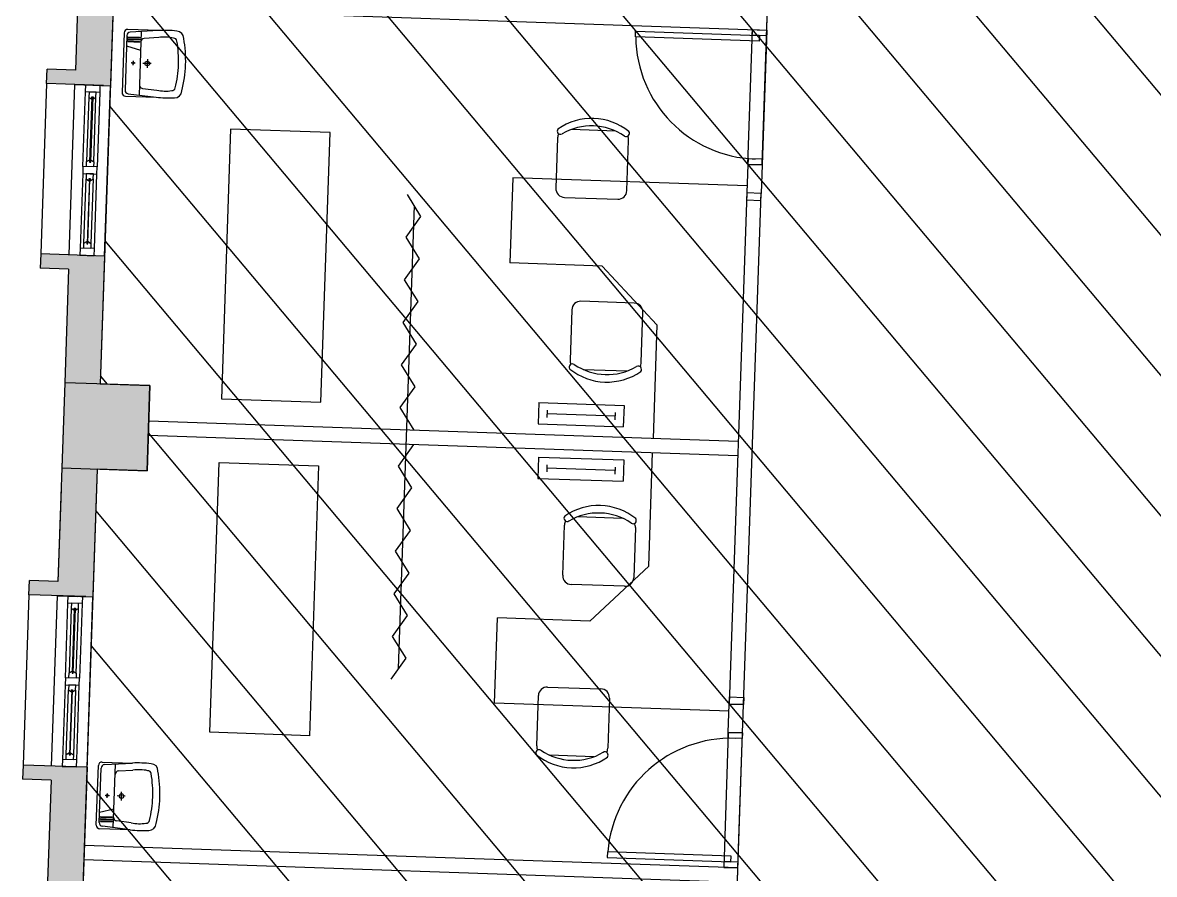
# Model space of a CAD drawing. Extents: x -28 to 149, y -33 to 76.
# Drawn here: x 68.94 to 76.9, y 8.52 to 14.51 of the extents above; entities that cross this region are included whole.
import ezdxf

# ---------------------------------------------------------------- set-up
doc = ezdxf.new("R2010")
doc.units = 0
doc.layers.add('arq-hatch', color=252, linetype='Continuous')
doc.layers.add('arq-proyección edificios anexos', color=250, linetype='Continuous')

# ---------------------------------------------------------------- blocks, each defined once
blk = doc.blocks.new('Torre Sur')
for points in [[(-5.486961285005691, 16.49805309292128), (-5.936696132991983, 16.51349869120759), (-5.94012848816692, 16.4135576138774), (-5.740246333506548, 16.40669290352776), (-5.774569885253641, 15.4072821302243), (-5.974452039914468, 15.41414684057395), (-5.97788439508895, 15.31420576324331), (-5.578120085767296, 15.30047634254424), (-5.528149547102203, 15.29876016495723)], [(-5.250435235115219, 13.18798429790752), (-5.8500816990977, 13.20857842895578), (-5.870675830145956, 12.60893196497364), (-5.27102936616393, 12.58833783392527)]]:
    blk.add_hatch(color=256).paths.add_polyline_path(points)
h = blk.add_hatch(color=256)
h.paths.add_polyline_path([(-5.569337809198714, 14.09946723699272), (-6.019072657185916, 14.11491283527903), (-6.022505012360398, 14.01497175794839), (-5.822622857699571, 14.00810704759897), (-5.850081699097245, 13.20857842895612), (-5.60022900577178, 13.19999754101923)])
h.paths.add_polyline_path([(-5.89813467154363, 11.80940334633124), (-6.098016826204912, 11.81626805668066), (-6.101449181379394, 11.71632697935001), (-5.70168487205774, 11.70259755865095), (-5.651714333392192, 11.70088138106394), (-5.620823136820036, 12.60035107703698), (-5.870675830145956, 12.60893196497364)])
h = blk.add_hatch(color=256)
h.paths.add_polyline_path([(-5.692902595489613, 10.50158845309898), (-6.142637443475905, 10.51703405138551), (-6.146069798650842, 10.41709297405532), (-5.946187643990015, 10.4102282637059), (-6.056023009581622, 7.212113789134037), (-5.806170316255702, 7.20353290119715)])
h.paths.add_polyline_path([(-4.377618826013531, 6.554117287181271), (-4.384483536363405, 6.354235132520444), (-4.284542459032764, 6.350802777345734), (-4.269096860746686, 6.800537625332481), (-5.468389788710738, 6.841725887428993), (-5.476970676647852, 6.5918731941033)])
h = blk.add_hatch(color=256)
h.paths.add_polyline_path([(-5.692902595489613, 10.50158845309909), (-6.14263744347636, 10.51703405138551), (-6.146069798651297, 10.41709297405544), (-5.946187643990015, 10.4102282637059), (-6.056023009582077, 7.212113789133809), (-5.806170316256157, 7.203532901197036)])
h.paths.add_polyline_path([(-4.377618826013759, 6.554117287181271), (-4.384483536364087, 6.35423513252033), (-4.284542459032991, 6.350802777345734), (-4.269096860746913, 6.800537625332481), (-5.468389788710965, 6.841725887428993), (-5.476970676648307, 6.5918731941033)])
for p, q in [((-0.944589410604749, 14.74110751759781), (-0.8759423071096535, 16.73992906420517)), ((-5.486961285005236, 16.49805309292128), (-5.528149547102203, 15.298760164957)), ((-5.740246333506093, 16.40669290352798), (-5.774569885253186, 15.4072821302243)), ((-5.509271593641188, 15.84843609027416), (-0.9119820364444422, 15.6905477522364)), ((-0.9119820364444422, 15.6905477522364), (-0.9085496812695055, 15.79048882956658)), ((-5.19140314618744, 15.68755256436316), (-5.40627646244775, 15.69493212798886)), ((-5.19140314618744, 15.68755256436316), (-5.389165832462822, 15.67640087550001)), ((-1.044530487934935, 14.74453987277241), (-1.011923113775083, 15.69398010741088)), ((-1.013296055844876, 15.65400367647874), (-1.011923113775083, 15.69398010741088)), ((-1.011923113775083, 15.69398010741088), (-0.9119820364444422, 15.69054775223617)), ((-1.011923113775083, 15.69398010741088), (-0.9119820364444422, 15.69054775223617)), ((-0.9119820364444422, 15.69054775223617), (-0.944589410604749, 14.7411075175977)), ((-0.9119820364444422, 15.69054775223617), (-0.9133549785146897, 15.65057132130403)), ((-5.432119820574371, 15.67080494744994), (-5.446535712308105, 15.25105242266238)), ((-5.41274360659645, 15.65229861659441), (-5.42593549535377, 15.26818581144801)), ((-5.406563124949571, 15.61374899131863), (-5.406734742708068, 15.60875193745221)), ((-5.406734742708068, 15.60875193745221), (-5.324283353910687, 15.60592024443292)), ((-5.406563124949571, 15.61374899131863), (-5.32411173615219, 15.61091729829957)), ((-5.406048271673171, 15.62874015291823), (-5.406219889431668, 15.62374309905169)), ((-5.406219889431668, 15.62374309905169), (-5.323768500634287, 15.62091140603252)), ((-5.406048271673171, 15.62874015291823), (-5.32359688287579, 15.62590845989905)), ((-5.405533418396772, 15.64373131451782), (-5.405705036155723, 15.63873426065118)), ((-5.405705036155723, 15.63873426065118), (-5.323253647358342, 15.63590256763212)), ((-5.405533418396772, 15.64373131451782), (-5.323082029599391, 15.64089962149853)), ((-5.311706877730103, 15.68076872759127), (-5.327090069558835, 15.23285099010161)), ((-5.32411173615219, 15.61091729829957), (-5.324283353910687, 15.60592024443292)), ((-5.32359688287579, 15.62590845989905), (-5.323768500634287, 15.62091140603252)), ((-5.323082029599391, 15.64089962149853), (-5.323253647358342, 15.63590256763212)), ((-5.188588155789603, 15.63763186896472), (-5.290635977481998, 15.63187746919345)), ((-1.835012771267884, 15.64206458140177), (-1.833635151019735, 15.68217722847135)), ((-0.9647031374279322, 15.61217485182181), (-1.835012771267884, 15.64206458140177)), ((-1.833635151019735, 15.68217722847135), (-0.963325517179328, 15.65228749889138)), ((-0.9133549785146897, 15.65057132130403), (-1.013296055844876, 15.65400367647874)), ((-0.963325517179328, 15.65228749889138), (-0.9647031374279322, 15.61217485182181)), ((-5.415279823805577, 15.57845069953214), (-5.316223686042576, 15.54925125173179)), ((-5.35437785071008, 15.45801118315751), (-5.383313743531289, 15.45900495132685)), ((-5.368854159033617, 15.47351719803339), (-5.369883865585962, 15.4435348748342)), ((-5.242690915087678, 15.45417543071551), (-5.299410258178796, 15.45612338781154)), ((-5.268398228427031, 15.48507600445816), (-5.270457641531721, 15.42511135806001)), ((-5.97788439508895, 15.31420576324331), (-5.974452039914468, 15.41414684057372)), ((-5.774569885253186, 15.4072821302243), (-5.974452039914468, 15.41414684057372)), ((-5.97788439508895, 15.31420576324331), (-6.019072657185461, 14.11491283527903)), ((-5.578120085767296, 15.30047634254424), (-5.97788439508895, 15.31420576324331)), ((-5.819190502525089, 14.10804812492961), (-5.778002240428123, 15.30734105289389)), ((-5.819190502525089, 14.10804812492961), (-5.778002240428123, 15.30734105289389)), ((-5.778002240428123, 15.30734105289389), (-5.57812008576775, 15.30047634254424)), ((-5.778002240427668, 15.30734105289389), (-5.578120085767296, 15.30047634254424)), ((-5.778002240428123, 15.30734105289389), (-5.578120085767296, 15.30047634254424)), ((-5.778002240428123, 15.30734105289389), (-5.578120085767296, 15.30047634254424)), ((-5.778002240428123, 15.30734105289389), (-5.578120085767296, 15.30047634254424)), ((-5.778002240427668, 15.30734105289389), (-5.578120085767296, 15.30047634254424)), ((-5.778002240427668, 15.30734105289389), (-5.578120085767296, 15.30047634254424)), ((-5.778002240427668, 15.30734105289389), (-5.578120085767296, 15.30047634254424)), ((-5.778002240427668, 15.30734105289389), (-5.578120085767296, 15.30047634254424)), ((-5.778002240428123, 15.30734105289389), (-5.528149547102203, 15.298760164957)), ((-5.741497391347366, 15.30608733809504), (-5.614624934848052, 15.30173005734309)), ((-5.741497391347366, 15.30608733809504), (-5.614624934848052, 15.30173005734309)), ((-5.714652945577654, 15.30516539813993), (-5.639697137579788, 15.30259113175885)), ((-5.714652945577654, 15.30516539813993), (-5.639697137579788, 15.30259113175885)), ((-5.703876488498736, 15.25476581507792), (-5.702160310911495, 15.30473635374312)), ((-5.702160310911495, 15.30473635374312), (-5.602219233581309, 15.30130399856841)), ((-5.602219233581309, 15.30130399856841), (-5.603935411168095, 15.25133345990309)), ((-5.569337809199169, 14.09946723699272), (-5.528149547102203, 15.298760164957)), ((-5.569337809199169, 14.09946723699272), (-5.528149547102203, 15.298760164957)), ((-5.721896353165903, 14.73007515909342), (-5.703876488498736, 15.25476581507792)), ((-5.603935411168095, 15.25133345990309), (-5.703876488498736, 15.25476581507792)), ((-5.680092543477258, 15.21892834921857), (-5.695709759522288, 14.76419644736541)), ((-5.678891219165962, 15.25390772628418), (-5.680092543477258, 15.21892834921857)), ((-5.680092543477258, 15.21892834921857), (-5.659575000664063, 15.20451997230191)), ((-5.628920680500869, 15.25219154869683), (-5.678891219165962, 15.25390772628418)), ((-5.672723311736263, 14.76340700567528), (-5.657106095691233, 15.21813890752844)), ((-5.653108452597735, 15.21800161332146), (-5.668725668642765, 14.7632697114683)), ((-5.659575000664063, 15.20451997230191), (-5.659036270134493, 15.22020637617857)), ((-5.659036270134493, 15.22020637617857), (-5.651040983947951, 15.21993178776449)), ((-5.657106095691233, 15.21813890752844), (-5.653108452597735, 15.21800161332146)), ((-5.651040983947951, 15.21993178776449), (-5.651579714477521, 15.20424538388795)), ((-5.651579714477521, 15.20424538388795), (-5.630122004812165, 15.21721217163122)), ((-5.645739220857195, 14.76248026977805), (-5.630122004812165, 15.21721217163133)), ((-5.630122004812165, 15.21721217163122), (-5.628920680500869, 15.25219154869683)), ((-5.603935411168095, 15.25133345990309), (-5.621955275835717, 14.72664280391871)), ((-5.422408531769179, 15.2252090645361), (-5.207535215508869, 15.21782950091051)), ((-5.404066850820527, 15.24252275037327), (-5.207535215508869, 15.2178295009104)), ((-5.30271455114007, 15.2801814463304), (-5.201301965909806, 15.26743944547241)), ((-4.682784325153079, 14.9939842979818), (-4.747999073473238, 13.09510382870462)), ((-3.983196783840867, 14.9699578117586), (-4.682784325153079, 14.9939842979818)), ((-4.048411532160571, 13.07107734248143), (-3.983196783840867, 14.9699578117586)), ((-1.97604014969329, 14.97993816821725), (-2.285862267506673, 14.99057863335656)), ((-2.382949123910294, 14.93137611539225), (-2.39510538182094, 14.57741813318057)), ((-1.8953999951691, 14.56025635730691), (-1.883243737258454, 14.91421433951859)), ((-5.721896353165903, 14.73007515909342), (-5.723612530753599, 14.68010462042832)), ((-5.621955275835717, 14.72664280391871), (-5.721896353165903, 14.73007515909342)), ((-5.696911083833584, 14.7292170702998), (-5.695709759522288, 14.76419644736541)), ((-5.646940545168036, 14.72750089271244), (-5.696911083833584, 14.7292170702998)), ((-5.695709759522288, 14.76419644736541), (-5.674252049856932, 14.77716323510879)), ((-5.674252049856932, 14.77716323510879), (-5.674790780386502, 14.76147683123202)), ((-5.674790780386502, 14.76147683123202), (-5.66679549419996, 14.76120224281806)), ((-5.668725668642765, 14.7632697114683), (-5.672723311736263, 14.76340700567528)), ((-5.66679549419996, 14.76120224281806), (-5.66625676367039, 14.77688864669483)), ((-5.66625676367039, 14.77688864669483), (-5.645739220857195, 14.76248026977805)), ((-5.645739220857195, 14.76248026977805), (-5.646940545168036, 14.72750089271244)), ((-1.044530487934935, 14.74453987277252), (-1.051395198284354, 14.54465771811169)), ((-1.043157545865142, 14.78451630370455), (-1.044530487934935, 14.74453987277241)), ((-0.944589410604749, 14.74110751759781), (-1.044530487934935, 14.74453987277252)), ((-0.944589410604749, 14.7411075175977), (-1.044530487934935, 14.74453987277241)), ((-1.044530487934935, 14.74453987277241), (-0.944589410604749, 14.7411075175977)), ((-0.9432164685345015, 14.78108394852984), (-1.043157545865142, 14.78451630370455)), ((-0.944589410604749, 14.74110751759781), (-0.9514541209537128, 14.54122536293698)), ((-0.944589410604749, 14.7411075175977), (-0.9432164685345015, 14.78108394852984)), ((-5.723612530753599, 14.68010462042832), (-5.741632395420766, 14.15541396444382)), ((-5.723612530753599, 14.68010462042832), (-5.623671453422958, 14.6766722652535)), ((-5.698627261420825, 14.67924653163459), (-5.699828585731666, 14.64426715456898)), ((-5.648656722755732, 14.67753035404724), (-5.698627261420825, 14.67924653163459)), ((-5.649858047067028, 14.64255097698162), (-5.648656722755732, 14.67753035404724)), ((-5.641691318090125, 14.151981609269), (-5.623671453422958, 14.6766722652535)), ((-5.623671453422958, 14.6766722652535), (-5.621955275835717, 14.72664280391871)), ((-2.698706796647912, 14.65126211715983), (-2.719300927696167, 14.05161565317781)), ((-1.049679020697113, 14.59462825677679), (-2.698706796647912, 14.65126211715983)), ((-5.715445801776696, 14.1895352527157), (-5.699828585731666, 14.64426715456898)), ((-5.699828585731666, 14.64426715456898), (-5.679311042918926, 14.6298587776522)), ((-5.676842137946096, 14.64347771287873), (-5.692459353991126, 14.18874581102557)), ((-5.688461710898082, 14.18860851681859), (-5.672844494853052, 14.64334041867176)), ((-5.679311042918926, 14.6298587776522), (-5.678772312388901, 14.64554518152886)), ((-5.678772312388901, 14.64554518152886), (-5.670777026202813, 14.6452705931149)), ((-5.672844494853052, 14.64334041867176), (-5.676842137946096, 14.64347771287873)), ((-5.670777026202813, 14.6452705931149), (-5.671315756731929, 14.62958418923824)), ((-5.671315756731929, 14.62958418923824), (-5.649858047067028, 14.64255097698162)), ((-5.649858047067028, 14.64255097698162), (-5.665475263112057, 14.18781907512835)), ((-3.344007579863501, 14.37907832527981), (-3.438800124431509, 14.53242229645025)), ((-2.334787430473625, 14.51280973786481), (-1.96000839048429, 14.4999384059596)), ((-1.051395198284354, 14.54465771811169), (-1.174959984574798, 10.94677893421863)), ((-1.075018907244157, 10.94334657904392), (-0.9514541209537128, 14.54122536293698)), ((-1.051395198284354, 14.54465771811169), (-1.053111375871595, 14.4946871794466)), ((-1.053111375871595, 14.4946871794466), (-0.9531702985414086, 14.49125482427189)), ((-0.9514541209537128, 14.54122536293698), (-1.051395198284354, 14.54465771811169)), ((-0.9514541209537128, 14.54122536293698), (-1.051395198284354, 14.54465771811169)), ((-0.9514541209537128, 14.54122536293698), (-1.051395198284354, 14.54465771811169)), ((-0.9531702985414086, 14.49125482427189), (-0.9514541209537128, 14.54122536293698)), ((-3.39140385214705, 14.45575031086537), (-3.503355441212989, 11.19601702264708)), ((-3.449097189955864, 14.23259906445924), (-3.344007579863501, 14.37907832527981)), ((-5.716647126087992, 14.15455587565009), (-5.715445801776696, 14.1895352527157)), ((-5.715445801776696, 14.1895352527157), (-5.693988092111795, 14.20250204045908)), ((-5.693988092111795, 14.20250204045908), (-5.69452682264091, 14.18681563658242)), ((-5.69452682264091, 14.18681563658242), (-5.686531536454822, 14.18654104816846)), ((-5.692459353991126, 14.18874581102557), (-5.688461710898082, 14.18860851681859)), ((-5.686531536454822, 14.18654104816846), (-5.685992805924798, 14.20222745204512)), ((-5.685992805924798, 14.20222745204512), (-5.665475263112057, 14.18781907512835)), ((-5.665475263112057, 14.18781907512835), (-5.666676587422899, 14.15283969806273)), ((-3.354304645387401, 14.07925509328902), (-3.449097189955864, 14.23259906445924)), ((-6.019072657185461, 14.11491283527903), (-6.022505012360398, 14.01497175794839)), ((-5.569337809199169, 14.09946723699272), (-6.019072657185461, 14.11491283527903)), ((-5.741632395420766, 14.15541396444382), (-5.743348573008006, 14.10544342577862)), ((-5.743348573008006, 14.10544342577862), (-5.64340749567782, 14.10201107060391)), ((-5.641691318090125, 14.151981609269), (-5.741632395420766, 14.15541396444382)), ((-5.666676587422899, 14.15283969806273), (-5.716647126087992, 14.15455587565009)), ((-5.64340749567782, 14.10201107060391), (-5.641691318090125, 14.151981609269)), ((-5.569337809199169, 14.09946723699272), (-5.600229005771325, 13.19999754101923)), ((-5.822622857699571, 14.00810704759897), (-6.022505012360398, 14.01497175794839)), ((-3.459394255479765, 13.93277583246822), (-3.354304645387401, 14.07925509328902)), ((-2.069683925049048, 14.02930534454208), (-2.719300927696167, 14.05161565317781)), ((-2.069683925049048, 14.02930534454208), (-1.683649036426687, 13.61581161452159)), ((-5.822622857699571, 14.00810704759897), (-5.850081699097245, 13.20857842895612)), ((-3.364601710911757, 13.77943186129778), (-3.459394255479765, 13.93277583246822)), ((-3.469691321003666, 13.63295260047676), (-3.364601710911757, 13.77943186129778)), ((-1.843497990005744, 13.76866219870192), (-2.218277029995079, 13.78153353060713)), ((-2.282885425310269, 13.72121557925982), (-2.295041683220916, 13.36725759704814)), ((-1.795336296569076, 13.35009582117448), (-1.783180038658429, 13.70405380338616)), ((-3.374898776435657, 13.47960862930677), (-3.469691321003666, 13.63295260047676)), ((-1.683649036426687, 13.61581161452159), (-1.711107877824361, 12.81628299587874)), ((-3.479988386528021, 13.33312936848597), (-3.374898776435657, 13.47960862930677)), ((-3.385195841960012, 13.17978539731575), (-3.479988386528021, 13.33312936848597)), ((-2.202245270786079, 13.30153376834949), (-1.892423152972697, 13.29089330321017)), ((-5.850081699097245, 13.20857842895612), (-5.89813467154363, 11.80940334633124)), ((-5.8500816990977, 13.20857842895578), (-5.870675830145956, 12.60893196497364)), ((-5.250435235115219, 13.18798429790752), (-5.8500816990977, 13.20857842895578)), ((-5.27102936616393, 12.58833783392527), (-5.250435235115219, 13.18798429790752)), ((-3.490285452052376, 13.03330613649473), (-3.385195841960012, 13.17978539731575)), ((-4.747999073473238, 13.09510382870462), (-4.048411532160571, 13.07107734248143)), ((-2.515173337006672, 13.06875860186642), (-2.52032186976885, 12.91884698587114)), ((-2.515173337006672, 13.06875860186642), (-1.915526873024646, 13.04816447081794)), ((-3.392009575065458, 12.87432724932546), (-3.490285452052376, 13.03330613649473)), ((-2.456475695120844, 13.014799516013), (-2.458227675278067, 12.96378650149177)), ((-2.457268137370193, 12.9917256999081), (-1.978580605423303, 12.97528575678098)), ((-1.977788163173955, 12.99835957288587), (-1.979540143331178, 12.94734655836464)), ((-1.915526873024646, 13.04816447081794), (-1.920675405786369, 12.89825285482266)), ((-1.111461413842335, 12.79568886483025), (-5.259016123051879, 12.93813160458171)), ((-2.52032186976885, 12.91884698587114), (-1.920675405786369, 12.89825285482266)), ((-5.262448478226815, 12.83819052725153), (-1.114893769016817, 12.69574778750007)), ((-3.395463590861254, 12.7737554721682), (-3.504414918637849, 12.6218935521922)), ((-2.516349015602827, 12.68523422098156), (-2.521497548365005, 12.53532260498628)), ((-2.516349015602827, 12.68523422098156), (-1.916702551620801, 12.6646400899333)), ((-1.916702551620801, 12.6646400899333), (-1.921851084382979, 12.51472847393802)), ((-1.741999074396972, 11.9168132999057), (-1.714540232998843, 12.71634191854855)), ((-5.870675830145956, 12.60893196497364), (-5.27102936616393, 12.58833783392527)), ((-5.620823136820036, 12.60035107703698), (-5.651714333392647, 11.70088138106394)), ((-4.828619580873237, 10.74764852344219), (-4.763404832553533, 12.64652899271937)), ((-4.763404832553533, 12.64652899271937), (-4.063817291240866, 12.62250250649618)), ((-4.063817291240866, 12.62250250649618), (-4.129032039561025, 10.723622037219)), ((-3.504414918637849, 12.6218935521922), (-3.409622374069841, 12.46854958102176)), ((-2.457651373716544, 12.63127513512813), (-2.459403353874222, 12.58026212060668)), ((-2.458443815966348, 12.60820131902324), (-1.979756284019459, 12.59176137589634)), ((-1.978963841770565, 12.61483519200124), (-1.980715821927333, 12.56382217747978)), ((-2.521497548365005, 12.53532260498628), (-1.921851084382979, 12.51472847393802)), ((-5.875751123842747, 12.46115287626958), (-5.89813467154363, 11.80940334633124)), ((-3.409622374069841, 12.46854958102176), (-3.514711984162204, 12.32207032020096)), ((-3.514711984162204, 12.32207032020096), (-3.419919439594196, 12.16872634903075)), ((-2.237811834173954, 12.265929793542), (-1.927989716360571, 12.25528932840268)), ((-2.347054948487767, 11.85276929336601), (-2.33489869057712, 12.20672727557769)), ((-1.83519330392528, 12.18956549970403), (-1.847349561835927, 11.83560751749235)), ((-3.419919439594196, 12.16872634903075), (-3.52500904968656, 12.02224708820995)), ((-3.52500904968656, 12.02224708820995), (-3.430216505118551, 11.86890311703974)), ((-3.430216505118551, 11.86890311703974), (-3.535306115210915, 11.72242385621871)), ((-2.155492804417008, 11.53077841128288), (-1.741999074396972, 11.9168132999057)), ((-6.101449181379394, 11.71632697935001), (-6.098016826204912, 11.81626805668066)), ((-5.89813467154363, 11.80940334633124), (-6.098016826204912, 11.81626805668066)), ((-1.911957957151571, 11.77528956614503), (-2.286736997140451, 11.78816089805025)), ((-6.101449181379394, 11.71632697935024), (-6.142637443475905, 10.51703405138551)), ((-5.70168487205774, 11.70259755865095), (-6.101449181379394, 11.71632697935001)), ((-5.942755288815533, 10.51016934103609), (-5.901567026718567, 11.7094622690006)), ((-5.942755288815533, 10.51016934103609), (-5.901567026718567, 11.7094622690006)), ((-5.901567026718567, 11.7094622690006), (-5.70168487205774, 11.70259755865095)), ((-5.901567026718567, 11.7094622690006), (-5.70168487205774, 11.70259755865095)), ((-5.901567026718567, 11.7094622690006), (-5.70168487205774, 11.70259755865095)), ((-5.901567026718567, 11.70946226900082), (-5.701684872058195, 11.70259755865118)), ((-5.901567026718567, 11.7094622690006), (-5.701684872058195, 11.70259755865095)), ((-5.901567026718567, 11.7094622690006), (-5.70168487205774, 11.70259755865095)), ((-5.901567026718567, 11.7094622690006), (-5.70168487205774, 11.70259755865095)), ((-5.901567026718567, 11.7094622690006), (-5.70168487205774, 11.70259755865095)), ((-5.901567026718567, 11.70946226900082), (-5.701684872058195, 11.70259755865118)), ((-5.901567026718567, 11.7094622690006), (-5.70168487205774, 11.70259755865095)), ((-5.901567026718567, 11.7094622690006), (-5.70168487205774, 11.70259755865095)), ((-5.901567026718567, 11.7094622690006), (-5.70168487205774, 11.70259755865095)), ((-5.901567026718567, 11.70946226900082), (-5.651714333392647, 11.70088138106394)), ((-5.86506217763781, 11.70820855420175), (-5.738189721138497, 11.7038512734498)), ((-5.86506217763781, 11.70820855420175), (-5.738189721138497, 11.7038512734498)), ((-5.86506217763781, 11.70820855420175), (-5.738189721138497, 11.7038512734498)), ((-5.838217731868099, 11.70728661424664), (-5.763261923870232, 11.70471234786555)), ((-5.838217731868099, 11.70728661424664), (-5.763261923870232, 11.70471234786555)), ((-5.838217731868099, 11.70728661424664), (-5.763261923870232, 11.70471234786555)), ((-5.82744127478918, 11.65688703118462), (-5.825725097201939, 11.70685756984983)), ((-5.825725097201939, 11.70685756984983), (-5.725784019871753, 11.70342521467512)), ((-5.725784019871753, 11.70342521467512), (-5.727500197458539, 11.6534546760098)), ((-3.535306115210915, 11.72242385621871), (-3.440513570642906, 11.5690798850485)), ((-5.845461139456347, 11.13219637520012), (-5.82744127478918, 11.65688703118462)), ((-5.727500197458539, 11.6534546760098), (-5.82744127478918, 11.65688703118462)), ((-5.802456005456406, 11.65602894239089), (-5.803657329767702, 11.62104956532528)), ((-5.752485466791313, 11.65431276480354), (-5.802456005456406, 11.65602894239089)), ((-5.753686791102609, 11.61933338773792), (-5.752485466791313, 11.65431276480354)), ((-5.727500197458539, 11.6534546760098), (-5.745520062126161, 11.12876402002541)), ((-5.692902595489613, 10.5015884530992), (-5.651714333392647, 11.70088138106394)), ((-5.692902595489613, 10.5015884530992), (-5.651714333392647, 11.70088138106394)), ((-5.803657329767702, 11.62104956532528), (-5.819274545812732, 11.16631766347211)), ((-5.803657329767702, 11.62104956532528), (-5.783139786954507, 11.60664118840862)), ((-5.796288098026707, 11.16552822178198), (-5.780670881981678, 11.62026012363515)), ((-5.776673238888179, 11.62012282942817), (-5.792290454933209, 11.165390927575)), ((-5.783139786954507, 11.60664118840862), (-5.782601056424937, 11.62232759228527)), ((-5.782601056424937, 11.62232759228527), (-5.774605770238395, 11.6220530038712)), ((-5.780670881981678, 11.62026012363515), (-5.776673238888179, 11.62012282942817)), ((-5.774605770238395, 11.6220530038712), (-5.775144500767965, 11.60636659999466)), ((-5.775144500767965, 11.60636659999466), (-5.753686791102609, 11.61933338773792)), ((-5.769304007147639, 11.16460148588476), (-5.753686791102609, 11.61933338773804)), ((-3.440513570642906, 11.5690798850485), (-3.545603180734815, 11.4226006242277)), ((-2.825703938113293, 10.95344225593658), (-2.805109807064582, 11.55308871991861)), ((-2.155492804417008, 11.53077841128288), (-2.805109807064582, 11.55308871991861)), ((-3.545603180734815, 11.4226006242277), (-3.450810636166807, 11.26925665305748)), ((-3.450810636166807, 11.26925665305748), (-3.555900246259171, 11.12277739223669)), ((-5.820475870124028, 11.1313382864065), (-5.819274545812732, 11.16631766347211)), ((-5.819274545812732, 11.16631766347211), (-5.797816836147376, 11.17928445121549)), ((-5.797816836147376, 11.17928445121549), (-5.798355566676946, 11.16359804733872)), ((-5.798355566676946, 11.16359804733872), (-5.790360280490404, 11.16332345892476)), ((-5.792290454933209, 11.165390927575), (-5.796288098026707, 11.16552822178198)), ((-5.790360280490404, 11.16332345892476), (-5.789821549960834, 11.17900986280154)), ((-5.789821549960834, 11.17900986280154), (-5.769304007147639, 11.16460148588476)), ((-5.769304007147639, 11.16460148588476), (-5.77050533145848, 11.12962210881915)), ((-5.847177317044043, 11.08222583653503), (-5.86519718171121, 10.55753518055053)), ((-5.845461139456347, 11.13219637520012), (-5.847177317044043, 11.08222583653503)), ((-5.847177317044043, 11.08222583653503), (-5.747236239713402, 11.07879348136021)), ((-5.745520062126161, 11.12876402002541), (-5.845461139456347, 11.13219637520012)), ((-5.822192047711269, 11.0813677477413), (-5.82339337202211, 11.04638837067569)), ((-5.772221509046176, 11.07965157015394), (-5.822192047711269, 11.0813677477413)), ((-5.77050533145848, 11.12962210881915), (-5.820475870124028, 11.1313382864065)), ((-5.773422833357472, 11.04467219308833), (-5.772221509046176, 11.07965157015394)), ((-5.765256104380569, 10.55410282537571), (-5.747236239713402, 11.07879348136021)), ((-5.747236239713402, 11.07879348136021), (-5.745520062126161, 11.12876402002541)), ((-2.453143288674255, 11.06660112169163), (-2.07836424868492, 11.05372978978642)), ((-5.83901058806714, 10.59165646882241), (-5.82339337202211, 11.04638837067569)), ((-5.82339337202211, 11.04638837067569), (-5.80287582920937, 11.03197999375891)), ((-5.80040692423654, 11.04559892898544), (-5.81602414028157, 10.59086702713228)), ((-5.812026497188526, 10.5907297329253), (-5.796409281143497, 11.04546163477846)), ((-5.80287582920937, 11.03197999375891), (-5.802337098679345, 11.04766639763557)), ((-5.802337098679345, 11.04766639763557), (-5.794341812493258, 11.04739180922161)), ((-5.796409281143497, 11.04546163477846), (-5.80040692423654, 11.04559892898544)), ((-5.794341812493258, 11.04739180922161), (-5.794880543022373, 11.03170540534495)), ((-5.794880543022373, 11.03170540534495), (-5.773422833357472, 11.04467219308833)), ((-5.773422833357472, 11.04467219308833), (-5.789040049402502, 10.58994029123505)), ((-2.529907941900092, 10.65232518813264), (-2.517751683989445, 11.00628317034432)), ((-2.018046297337605, 10.98912139447066), (-2.030202555248252, 10.63516341225898)), ((-1.174959984574798, 10.94677893421863), (-1.173243806987557, 10.99674947288372)), ((-1.173243806987557, 10.99674947288372), (-1.073302729656916, 10.99331711770901)), ((-1.073302729656916, 10.99331711770901), (-1.075018907244157, 10.94334657904392)), ((-1.176676162162039, 10.89680839555353), (-2.825703938113293, 10.95344225593658)), ((-1.181824694924217, 10.7468967795578), (-1.174959984574798, 10.94677893421863)), ((-1.075018907244157, 10.94334657904392), (-1.174959984574798, 10.94677893421863)), ((-1.075018907244157, 10.94334657904392), (-1.174959984574798, 10.94677893421863)), ((-1.174959984574798, 10.94677893421863), (-1.075018907244157, 10.94334657904392)), ((-1.081883617594031, 10.74346442438309), (-1.075018907244157, 10.94334657904392)), ((-4.129032039561025, 10.723622037219), (-4.828619580873237, 10.74764852344219)), ((-1.181824694924217, 10.74689677955769), (-1.214432069084069, 9.797456544919214)), ((-1.183197636994009, 10.70692034862554), (-1.181824694924217, 10.74689677955769)), ((-1.083256559663823, 10.70348799345084), (-1.183197636994009, 10.70692034862554)), ((-1.081883617594031, 10.74346442438309), (-1.181824694924217, 10.7468967795578)), ((-1.081883617594031, 10.74346442438298), (-1.181824694924217, 10.74689677955769)), ((-1.181824694924217, 10.74689677955769), (-1.081883617594031, 10.74346442438298)), ((-1.150530721088217, 8.744642877775732), (-1.081883617594031, 10.74346442438309)), ((-1.114490991753883, 9.794024189744505), (-1.081883617594031, 10.74346442438298)), ((-1.081883617594031, 10.74346442438298), (-1.083256559663823, 10.70348799345084)), ((-5.840211912378436, 10.5566770917568), (-5.83901058806714, 10.59165646882241)), ((-5.83901058806714, 10.59165646882241), (-5.817552878402239, 10.60462325656579)), ((-5.817552878402239, 10.60462325656579), (-5.818091608931354, 10.58893685268913)), ((-5.818091608931354, 10.58893685268913), (-5.810096322745267, 10.58866226427517)), ((-5.81602414028157, 10.59086702713228), (-5.812026497188526, 10.5907297329253)), ((-5.810096322745267, 10.58866226427517), (-5.809557592215242, 10.60434866815183)), ((-5.809557592215242, 10.60434866815183), (-5.789040049402502, 10.58994029123505)), ((-5.789040049402502, 10.58994029123505), (-5.790241373713343, 10.55496091416944)), ((-6.142637443475905, 10.51703405138551), (-6.146069798650842, 10.41709297405532)), ((-5.692902595489613, 10.5015884530992), (-6.142637443475905, 10.51703405138551)), ((-5.86519718171121, 10.55753518055053), (-5.866913359298451, 10.50756464188532)), ((-5.765256104380569, 10.55410282537571), (-5.86519718171121, 10.55753518055053)), ((-5.790241373713343, 10.55496091416944), (-5.840211912378436, 10.5566770917568)), ((-5.766972281968265, 10.50413228671061), (-5.765256104380569, 10.55410282537571)), ((-5.627672496881132, 10.09485087664063), (-5.613256605147399, 10.51460340142819)), ((-5.587413247020777, 10.53873058196712), (-5.372539930760468, 10.53135101834141)), ((-5.57030261703585, 10.52019932947826), (-5.372539930760468, 10.53135101834141)), ((-5.508226854131863, 10.07664944407986), (-5.492843662303585, 10.52456718156952)), ((-2.127289411651873, 10.57596089429467), (-2.437111529465255, 10.58660135943398)), ((-5.866913359298451, 10.50756464188532), (-5.766972281968265, 10.50413228671061)), ((-5.692902595489613, 10.5015884530992), (-5.806170316255702, 7.203532901197377)), ((-5.607072279926797, 10.11198426542626), (-5.593880391169478, 10.49609707057266)), ((-5.47177276205548, 10.47567592317171), (-5.369724940363085, 10.48143032294308)), ((-5.946187643990015, 10.4102282637059), (-6.146069798650842, 10.41709297405532)), ((-5.946187643990015, 10.4102282637059), (-6.056023009581622, 7.212113789134264)), ((-5.946187643990015, 10.4102282637059), (-6.056023009581622, 7.212113789134264)), ((-5.94618764399047, 10.4102282637059), (-6.056023009582077, 7.212113789134264)), ((-5.94618764399047, 10.4102282637059), (-6.056023009582077, 7.212113789134264)), ((-5.535514635283107, 10.30180963713599), (-5.564450528104317, 10.30280340530533)), ((-5.551020650159444, 10.28733332881245), (-5.549990943606645, 10.31731565201164)), ((-5.42382769966116, 10.29797388469387), (-5.480547042751823, 10.2999218417898)), ((-5.451594426104748, 10.26890981203837), (-5.449535013000059, 10.32887445843653)), ((-5.604536062717216, 10.18583218248853), (-5.503710045819389, 10.20816691993934)), ((-5.599291306526538, 10.12003671422679), (-5.599119688768042, 10.1250337680932)), ((-5.599291306526538, 10.12003671422679), (-5.516839917729158, 10.1172050212075)), ((-5.599119688768042, 10.1250337680932), (-5.516668299970206, 10.12220207507414)), ((-5.598776453250139, 10.13502787582627), (-5.598604835491642, 10.1400249296928)), ((-5.598776453250139, 10.13502787582627), (-5.516325064452758, 10.13219618280709)), ((-5.598604835491642, 10.1400249296928), (-5.516153446694261, 10.13719323667362)), ((-5.598261599973739, 10.15001903742575), (-5.598089982215242, 10.15501609129228)), ((-5.598261599973739, 10.15001903742575), (-5.515810211176358, 10.14718734440669)), ((-5.598089982215242, 10.15501609129228), (-5.515638593417862, 10.15218439827311)), ((-5.516839917729158, 10.1172050212075), (-5.516668299970206, 10.12220207507414)), ((-5.516325064452758, 10.13219618280709), (-5.516153446694261, 10.13719323667362)), ((-5.515810211176358, 10.14718734440669), (-5.515638593417862, 10.15218439827311)), ((-5.382438750483743, 10.11123789945066), (-5.483851335713553, 10.12397990030865)), ((-5.388672000081897, 10.06162795488876), (-5.603545316342206, 10.06900751851435)), ((-5.388672000081897, 10.06162795488865), (-5.585203635393555, 10.08632120435152)), ((-1.114490991753883, 9.794024189744505), (-5.711780548950628, 9.95191252778227)), ((-2.03202060194144, 9.905719174913543), (-2.033398222189135, 9.865606527843852)), ((-1.161710968101033, 9.87582944533358), (-2.03202060194144, 9.905719174913543)), ((-1.163088588348728, 9.835716798264002), (-1.161710968101033, 9.87582944533358)), ((-5.71521290412511, 9.851971450452083), (-1.117923346928364, 9.694083112414319)), ((-2.033398222189135, 9.865606527843852), (-1.163088588348728, 9.835716798264002)), ((-1.213059127014276, 9.837432975851357), (-1.214432069084069, 9.797456544919214)), ((-1.214432069084069, 9.797456544919214), (-1.114490991753883, 9.794024189744505)), ((-1.214432069084069, 9.797456544919214), (-1.114490991753883, 9.794024189744505)), ((-1.11311804968409, 9.834000620676647), (-1.213059127014276, 9.837432975851357)), ((-1.117923346928364, 9.694083112414319), (-1.114490991753883, 9.794024189744505)), ((-1.114490991753883, 9.794024189744505), (-1.11311804968409, 9.834000620676647))]:
    blk.add_line(p, q)
for centre, radius in [((-5.369369012310017, 15.4585260364338), 0.006663477993398131), ((-5.269427934979376, 15.45509368125909), 0.01622699783878027), ((-5.550505796883044, 10.30232449041216), 0.006663477993398131), ((-5.450564719552858, 10.29889213523745), 0.01622699783878027)]:
    blk.add_circle(centre, radius)
for centre, radius, start, end in [((-5.407134551241597, 15.66994685865609), 0.02500000000018758, 88.03301899886617, 178.0330189988662), ((-5.15353398224358, 14.89645874697303), 0.7919996852844646, 83.32541711443216, 92.74062088400274), ((-5.387758337263834, 15.65144052780079), 0.0250000000000233, 93.22744790710897, 178.0330189993746), ((-5.289228482282986, 15.60691712149421), 0.02500000000004583, 93.22744790715706, 178.0330189993275), ((-5.146528213105173, 15.36141995063498), 0.2793958886705551, 77.18187827979062, 98.65815641929426), ((-5.085400393270298, 15.60886781023026), 0.02500000000013423, 9.708693693050792, 88.03301899920417), ((-5.063195923245644, 15.63311996397078), 0.0500000000000226, 358.0330189992433, 88.03301899924335), ((-5.864701976828557, 15.47553764677027), 0.8156249999999301, 358.0330189991096, 9.708693692859917), ((-5.864701976828471, 15.47553764676724), 0.8656250000001033, 358.0330189993185, 10.37336918937768), ((-0.963325517179328, 15.65228749889138), 0.8699999999999877, 180.6772223334867, 268.0330189992295), ((-5.864701976829068, 15.47553764676793), 0.8156250000003612, 346.3573443055248, 358.0330189992752), ((-5.864701976828698, 15.47553764676769), 0.8656250000003463, 345.6926688092297, 358.0330189992889), ((-5.299597926340925, 15.30498641861165), 0.02500000000024361, 178.0330189996934, 262.8385900918632), ((-5.421550442975501, 15.25019433386871), 0.0250000000000113, 178.0330189992434, 268.0330189992434), ((-5.400950226021179, 15.26732772265425), 0.02500000000000161, 178.0330189990593, 262.8385900913241), ((-5.115480978924042, 16.00446125657617), 0.7919996852872019, 263.3254171144891, 272.7406208840598), ((-5.140391149655029, 15.54011495788526), 0.2793958886713175, 257.4078815792266, 278.8841597186998), ((-5.096383929829199, 15.28905636277273), 0.0249999999996072, 268.0330189997595, 346.3573443058626), ((-5.075895637391682, 15.26333797784855), 0.0500000000000304, 268.033018998983, 358.0330189989829), ((-2.142392392515831, 14.65212147635236), 0.4166666666666665, 51.16312135337846, 124.9029166450736), ((-2.362960348205888, 14.9795658567142), 0.02285001686415638, 141.3429544276967, 300.0604315042341), ((-2.143948685474243, 14.6068063539434), 0.4091706578082971, 55.60877150382841, 120.4572664946356), ((-1.89987927821403, 14.96366189860839), 0.02285001686415638, 236.0056064942169, 34.72308357076562), ((-2.320485950578586, 14.92923089340809), 0.06249999999999999, 150.4485781624596, 178.0330189992294), ((-1.945706910589706, 14.91635956150287), 0.06249999999999999, 358.0330189992294, 25.61745983599339), ((-2.332642208489233, 14.57527291119629), 0.06249999999999999, 178.0330189992294, 268.0330189992295), ((-1.957863168500353, 14.56240157929108), 0.06249999999999999, 268.0330189992295, 358.0330189992294), ((-2.220422251979016, 13.71907035727565), 0.06249999999999999, 88.03301899922943, 178.0330189992294), ((-1.845643211990136, 13.70619902537044), 0.06249999999999999, 358.0330189992294, 88.03301899922943), ((-2.278406142265339, 13.31781003795834), 0.02285001686415638, 56.00560649421694, 214.7230835707655), ((-2.035893027963539, 13.62935046021437), 0.4166666666666665, 231.1631213533785, 304.9029166450737), ((-2.232578509889663, 13.36511237506386), 0.06249999999999999, 178.0330189992294, 205.6174598359934), ((-2.034336735005127, 13.67466558262333), 0.4091706578082971, 235.6087715038285, 300.4572664946356), ((-1.815325072273481, 13.30190607985253), 0.02285001686415638, 321.3429544276967, 120.060431504234), ((-1.857799469900783, 13.35224104315864), 0.06249999999999999, 330.4485781624596, 358.0330189992294), ((-2.094341959183112, 11.9274726365378), 0.4166666666666665, 51.16312135337846, 124.9029166450736), ((-2.314909914873169, 12.25491701689964), 0.02285001686415638, 141.3429544276967, 300.0604315042341), ((-2.095898252141069, 11.88215751412883), 0.4091706578082971, 55.60877150382841, 120.4572664946356), ((-2.272435517245867, 12.20458205359353), 0.06249999999999999, 150.4485781624596, 178.0330189992294), ((-1.851828844881311, 12.23901305879383), 0.02285001686415638, 236.0056064942169, 34.72308357076562), ((-1.897656477256533, 12.19171072168831), 0.06249999999999999, 358.0330189992294, 25.61745983599339), ((-2.284591775156514, 11.85062407138173), 0.06249999999999999, 178.0330189992294, 268.0330189992295), ((-1.909812735167179, 11.83775273947651), 0.06249999999999999, 268.0330189992295, 358.0330189992294), ((-2.455288510658193, 11.00413794836015), 0.06249999999999999, 88.03301899922943, 178.0330189992294), ((-2.080509470669313, 10.99126661645494), 0.06249999999999999, 358.0330189992294, 88.03301899922943), ((-1.163088588348728, 9.835716798264002), 0.8699999999999877, 88.03301899922943, 175.388815664974), ((-2.513272400944516, 10.60287762904284), 0.02285001686415638, 56.00560649421694, 214.7230835707655), ((-2.270759286642715, 10.91441805129887), 0.4166666666666665, 231.1631213533785, 304.9029166450737), ((-2.467444768568839, 10.65017996614836), 0.06249999999999999, 178.0330189992294, 205.6174598359934), ((-2.269202993684303, 10.95973317370783), 0.4091706578082971, 235.6087715038285, 300.4572664946356), ((-2.050191330952657, 10.58697367093703), 0.02285001686415638, 321.3429544276967, 120.060431504234), ((-2.092665728579959, 10.63730863424314), 0.06249999999999999, 330.4485781624596, 358.0330189992294), ((-5.588271335814625, 10.51374531263434), 0.02500000000018758, 88.03301899886617, 178.0330189988662), ((-5.568895121836861, 10.49523898177904), 0.02500000000002266, 93.22744790710897, 178.0330189993746), ((-5.334670766816607, 9.740257200951293), 0.7919996852844557, 83.32541711443216, 92.74062088400281), ((-5.244332707818614, 10.47691841794909), 0.04999999999996383, 358.0330189993062, 88.03301899930622), ((-5.470365266856469, 10.45071557547246), 0.02500000000004558, 93.22744790715706, 178.0330189993275), ((-5.327664997678742, 10.2052184046117), 0.2793958886721769, 77.18187827975235, 98.65815641922556), ((-5.266537177843268, 10.45266626420855), 0.02500000000008816, 9.708693693229604, 88.03301899933291), ((-6.045838761401581, 10.31933610074863), 0.8156249999999264, 358.0330189991096, 9.70869369285996), ((-6.045838761401498, 10.3193361007456), 0.8656250000001033, 358.0330189993185, 10.37336918937768), ((-6.045838761401543, 10.31933610074635), 0.8156249999998109, 346.3573443055195, 358.0330189992698), ((-6.045838761401427, 10.31933610074822), 0.8656250000001221, 345.6926688090861, 358.0330189991453), ((-5.582087010594206, 10.1111261766325), 0.02500000000000268, 178.0330189990593, 262.8385900913241), ((-5.48073471091418, 10.14878487258965), 0.02500000000002505, 178.0330189991059, 262.8385900912751), ((-5.321527934228979, 10.38391341186311), 0.2793958886709263, 257.4078815792114, 278.8841597187151), ((-5.27752071440281, 10.13285481675164), 0.02500000000027573, 268.0330189990646, 346.3573443052207), ((-5.602687227548529, 10.09399278784696), 0.0250000000000113, 178.0330189992434, 268.0330189992434), ((-5.296617763497297, 10.84825971055167), 0.7919996852844408, 263.3254171144823, 272.7406208840529), ((-5.257032421965278, 10.10713643182692), 0.05000000000014012, 268.0330189991176, 358.0330189991176)]:
    blk.add_arc(centre, radius, start, end)

msp = doc.modelspace()

# ---------------------------------------------------------------- hatches: boundary and pattern name
at = {"layer": 'arq-hatch'}
h = msp.add_hatch(dxfattribs=at)
h.set_pattern_fill('LINE', color=1, scale=0.2, angle=130, style=0)
h.set_pattern_definition([(130, (0, 0), (-0.486438221380551, -0.4081701321509525), [])])
h.paths.add_polyline_path([(79.42403564613906, 29.04095813610657), (78.82438918215658, 29.06155226715484), (78.8329700700937, 29.31140496048086), (70.08812580368445, 29.61173603827006), (69.89419773631415, 23.96506516910433), (70.24399150697027, 23.95305192599286), (70.22339737592156, 23.35340546201061), (69.87360360526546, 23.36541870512209), (69.68825642582979, 17.96860052928226), (70.0380501964859, 17.95658728617078), (70.01745606543753, 17.35694082218853), (69.66766229478154, 17.36895406530024), (69.48231511534632, 11.97213588946018), (69.83210888600243, 11.96012264634844), (69.81151475495405, 11.36047618236621), (69.46172098429761, 11.37248942547793), (69.27637380486195, 5.975671249638348), (69.62616757551807, 5.963658006527138), (69.61415433240691, 5.613864235870174), (78.00920482815725, 5.325546401188213), (78.02121807126889, 5.675340171849003), (78.62086453525114, 5.654746040800291), (78.60027040420246, 5.055099576818402), (82.84776619074316, 4.909224481894038), (83.16525904440633, 14.15377413495147), (83.86317205385991, 32.14041749209954), (83.86660440903465, 32.24035856943021), (79.18922577383577, 32.40099746978395), (79.09483600652102, 29.65261784319971), (79.44462977718729, 29.64060460008788)])

# ---------------------------------------------------------------- linework, layer by layer
at = {"layer": 'arq-hatch', "color": 1}
msp.add_lwpolyline([(69.66766229478154, 17.36895406530006), (69.48231511534632, 11.97213588946018), (69.83210888600243, 11.96012264634847), (69.81151475495372, 11.36047618236622), (69.46172098429761, 11.37248942547793), (69.27637380486195, 5.975671249638348), (69.62616757551805, 5.963658006526735), (69.61415433240691, 5.613864235870174), (78.0092048281574, 5.325546401192552), (78.02121807126889, 5.675340171849003), (78.62086453525117, 5.654746040800738), (78.60027040420337, 5.055099576818371), (82.8477661907431, 4.90922448189243), (83.80650354649893, 32.24242266071288)], dxfattribs=at)

# ---------------------------------------------------------------- block references
at = {"layer": 'arq-proyección edificios anexos', "lineweight": 0}
msp.add_blockref('Torre Sur', (75.08254412111765, -1.227861651559046), dxfattribs=at)

doc.saveas('drawing.dxf')
